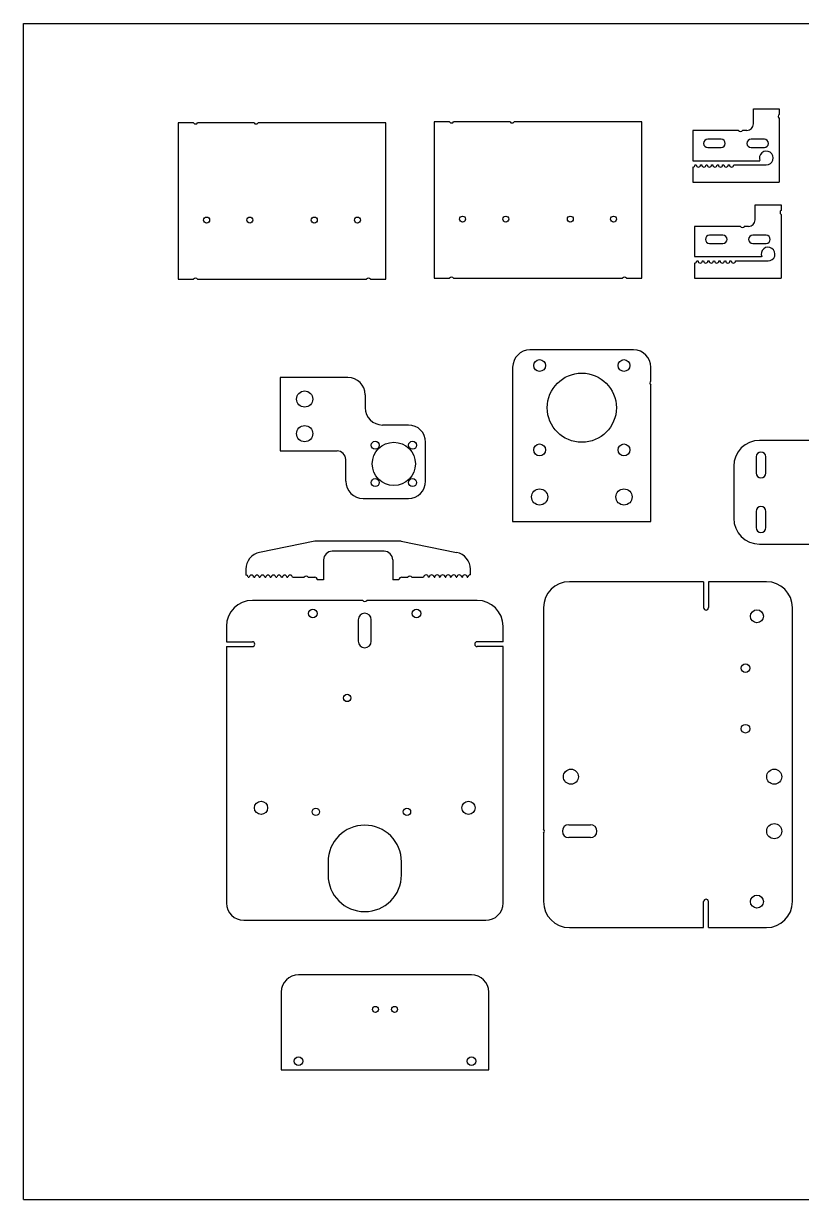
# Model space of a CAD drawing. Header units: inches. Extents: x 0 to 22, y 0 to 17.
# Drawn here: x 0 to 11.25, y 0 to 17 of the extents above; entities that cross this region are included whole.
import ezdxf

# ---------------------------------------------------------------- set-up
doc = ezdxf.new("R2010")
doc.units = ezdxf.units.IN
doc.header["$LTSCALE"] = 1.21
doc.header["$MEASUREMENT"] = 0
doc.layers.get('0').update_dxf_attribs({"linetype": 'CONTINUOUS'})
doc.layers.add('02___PRT_ALL_AXES', color=7, linetype='CONTINUOUS')

msp = doc.modelspace()

# ---------------------------------------------------------------- linework, layer by layer
at = {"color": 7, "linetype": 'CONTINUOUS'}
for p, q in [((0, 0), (0, 17)), ((0, 17), (22, 17)), ((10.555, 15.549), (10.555, 15.767)), ((10.555, 15.767), (10.93, 15.767)), ((2.239, 15.563), (2.239, 13.303)), ((5.239, 13.303), (5.239, 15.563)), ((5.941, 15.577), (5.941, 13.317)), ((8.941, 13.317), (8.941, 15.577)), ((9.68, 15.455), (9.68, 15.017)), ((10.089, 15.327), (9.896, 15.327)), ((10.714, 15.327), (10.521, 15.327)), ((9.896, 15.207), (10.089, 15.207)), ((10.521, 15.207), (10.714, 15.207)), ((9.68, 15.017), (10.65, 15.017)), ((9.68, 14.705), (10.93, 14.705)), ((10.581, 14.161), (10.581, 14.38)), ((10.581, 14.38), (10.956, 14.38)), ((9.706, 14.067), (9.706, 13.63)), ((10.114, 13.94), (9.922, 13.94)), ((9.922, 13.82), (10.114, 13.82)), ((10.739, 13.94), (10.547, 13.94)), ((10.547, 13.82), (10.739, 13.82)), ((9.706, 13.63), (10.675, 13.63)), ((9.706, 13.317), (10.956, 13.317)), ((8.824, 12.281), (7.324, 12.281)), ((7.074, 12.031), (7.074, 9.802)), ((3.711, 11.884), (3.711, 10.821)), ((4.691, 11.884), (3.711, 11.884)), ((4.941, 11.634), (4.941, 11.446)), ((5.566, 11.196), (5.191, 11.196)), ((5.816, 10.384), (5.816, 10.946)), ((13.771, 10.974), (10.646, 10.974)), ((3.711, 10.821), (4.536, 10.821)), ((10.594, 10.735), (10.594, 10.501)), ((10.735, 10.501), (10.735, 10.735)), ((4.661, 10.384), (4.661, 10.696)), ((10.271, 10.599), (10.271, 9.849)), ((4.911, 10.134), (5.566, 10.134)), ((10.594, 9.947), (10.594, 9.713)), ((10.735, 9.713), (10.735, 9.947)), ((7.074, 9.802), (9.074, 9.802)), ((4.214, 9.515), (3.415, 9.355)), ((5.464, 9.515), (4.214, 9.515)), ((5.214, 9.37), (4.464, 9.37)), ((5.464, 9.515), (6.263, 9.355)), ((10.646, 9.474), (13.771, 9.474)), ((4.339, 9.245), (4.339, 8.96)), ((5.339, 9.245), (5.339, 8.96)), ((3.214, 9.11), (3.214, 9.027)), ((4.118, 8.995), (4.215, 8.995)), ((4.249, 8.961), (4.249, 8.96)), ((4.339, 8.96), (4.249, 8.96)), ((5.429, 8.96), (5.339, 8.96)), ((5.469, 8.995), (5.56, 8.995)), ((9.836, 8.931), (7.895, 8.931)), ((9.836, 8.931), (9.836, 8.556)), ((9.906, 8.931), (9.906, 8.556)), ((10.745, 8.931), (9.906, 8.931)), ((11.12, 4.306), (11.12, 8.556)), ((4.84, 8.381), (4.84, 8.071)), ((5.03, 8.071), (5.03, 8.381)), ((2.935, 8.286), (2.935, 8.062)), ((6.935, 8.062), (6.935, 8.286)), ((2.935, 8.062), (3.31, 8.062)), ((2.935, 7.992), (2.935, 4.286)), ((2.935, 7.992), (3.31, 7.992)), ((6.935, 8.062), (6.56, 8.062)), ((6.935, 7.992), (6.56, 7.992)), ((6.935, 4.286), (6.935, 7.992)), ((7.886, 5.418), (8.199, 5.418)), ((8.199, 5.231), (7.886, 5.231)), ((4.404, 4.88), (4.404, 4.692)), ((5.467, 4.692), (5.467, 4.88)), ((9.836, 3.931), (9.836, 4.306)), ((9.906, 3.931), (9.906, 4.306)), ((3.185, 4.036), (6.685, 4.036)), ((7.895, 3.931), (9.836, 3.931)), ((9.906, 3.931), (10.745, 3.931)), ((6.478, 3.248), (3.978, 3.248)), ((3.728, 2.998), (3.728, 1.873)), ((6.728, 1.873), (6.728, 2.998)), ((3.728, 1.873), (6.728, 1.873)), ((0, 0), (22, 0))]:
    msp.add_line(p, q, dxfattribs=at)
for centre, radius in [((8.074, 11.446), 0.5), ((5.356, 10.634), 0.312)]:
    msp.add_circle(centre, radius, dxfattribs=at)
for centre, radius, start, end in [((10.461, 15.549), 0.0938, 270, 360), ((9.896, 15.267), 0.06, 90, 270), ((10.089, 15.267), 0.06, 270, 90), ((10.521, 15.267), 0.06, 90, 270), ((10.714, 15.267), 0.06, 270, 90), ((10.742, 15.055), 0.1, 270, 202.0243), ((10.487, 14.161), 0.0938, 270, 360), ((9.922, 13.88), 0.06, 90, 270), ((10.114, 13.88), 0.06, 270, 90), ((10.547, 13.88), 0.06, 90, 270), ((10.739, 13.88), 0.06, 270, 90), ((10.768, 13.667), 0.1, 270, 202.0243), ((7.324, 12.031), 0.25, 90, 180), ((8.824, 12.031), 0.25, 0, 90), ((4.691, 11.634), 0.25, 0, 90), ((5.191, 11.446), 0.25, 180, 270), ((5.566, 10.946), 0.25, 0, 90), ((10.646, 10.599), 0.375, 90, 180), ((4.536, 10.696), 0.125, 0, 90), ((10.665, 10.735), 0.0705, 0, 180), ((4.911, 10.384), 0.25, 180, 270), ((5.566, 10.384), 0.25, 270, 360), ((10.665, 10.501), 0.0705, 180, 360), ((10.665, 9.947), 0.0705, 0, 180), ((10.646, 9.849), 0.375, 180, 270), ((10.665, 9.713), 0.0705, 180, 360), ((3.464, 9.11), 0.25, 101.3099, 180), ((4.464, 9.245), 0.125, 90, 180), ((5.214, 9.245), 0.125, 0, 90), ((6.214, 9.11), 0.25, 0, 78.6901), ((4.215, 8.961), 0.034, 0, 90), ((5.469, 8.955), 0.04, 90, 172.8192), ((7.895, 8.556), 0.375, 90, 180), ((10.745, 8.556), 0.375, 0, 90), ((3.31, 8.286), 0.375, 90, 180), ((6.56, 8.286), 0.375, 0, 90), ((9.871, 8.556), 0.035, 180, 360), ((4.935, 8.381), 0.095, 0, 180), ((3.31, 8.027), 0.035, 270, 90), ((4.935, 8.071), 0.095, 180, 360), ((6.56, 8.027), 0.035, 90, 270), ((4.935, 4.88), 0.531, 0, 180), ((7.886, 5.324), 0.0935, 90, 270), ((8.199, 5.324), 0.0935, 270, 90), ((4.935, 4.692), 0.531, 180, 360), ((3.185, 4.286), 0.25, 180, 270), ((6.685, 4.286), 0.25, 270, 360), ((7.895, 4.306), 0.375, 180, 270), ((9.871, 4.306), 0.035, 0, 180), ((10.745, 4.306), 0.375, 270, 360), ((3.978, 2.998), 0.25, 90, 180), ((6.478, 2.998), 0.25, 0, 90)]:
    msp.add_arc(centre, radius, start, end, dxfattribs=at)
at = {"layer": '02___PRT_ALL_AXES', "color": 7, "linetype": 'CONTINUOUS'}
for p, q in [((10.93, 15.767), (10.93, 15.686)), ((2.46, 15.563), (2.239, 15.563)), ((3.335, 15.563), (2.518, 15.563)), ((5.239, 15.563), (3.393, 15.563)), ((6.163, 15.577), (5.941, 15.577)), ((7.038, 15.577), (6.22, 15.577)), ((8.941, 15.577), (7.095, 15.577)), ((10.93, 15.629), (10.93, 14.705)), ((10.341, 15.455), (9.68, 15.455)), ((10.461, 15.455), (10.399, 15.455)), ((9.68, 14.924), (9.68, 14.705)), ((9.711, 14.955), (9.729, 14.955)), ((9.791, 14.955), (9.809, 14.955)), ((9.871, 14.955), (9.889, 14.955)), ((9.951, 14.955), (9.969, 14.955)), ((10.031, 14.955), (10.049, 14.955)), ((10.111, 14.955), (10.129, 14.955)), ((10.191, 14.955), (10.209, 14.955)), ((10.271, 14.955), (10.742, 14.955)), ((10.956, 14.38), (10.956, 14.299)), ((10.956, 14.241), (10.956, 13.317)), ((10.367, 14.067), (9.706, 14.067)), ((10.487, 14.067), (10.424, 14.067)), ((9.706, 13.536), (9.706, 13.317)), ((9.737, 13.567), (9.754, 13.567)), ((9.817, 13.567), (9.834, 13.567)), ((9.897, 13.567), (9.914, 13.567)), ((9.977, 13.567), (9.994, 13.567)), ((10.057, 13.567), (10.074, 13.567)), ((10.137, 13.567), (10.154, 13.567)), ((10.217, 13.567), (10.234, 13.567)), ((10.297, 13.567), (10.768, 13.567)), ((2.239, 13.303), (2.46, 13.303)), ((2.518, 13.303), (4.96, 13.303)), ((5.018, 13.303), (5.239, 13.303)), ((5.941, 13.317), (6.163, 13.317)), ((6.22, 13.317), (8.663, 13.317)), ((8.72, 13.317), (8.941, 13.317)), ((9.074, 11.83), (9.074, 12.031)), ((9.074, 9.802), (9.074, 11.773)), ((6.464, 9.03), (6.464, 9.11)), ((3.249, 8.995), (3.264, 8.995)), ((3.329, 8.995), (3.344, 8.995)), ((3.409, 8.995), (3.424, 8.995)), ((3.489, 8.995), (3.504, 8.995)), ((3.569, 8.995), (3.584, 8.995)), ((3.649, 8.995), (3.664, 8.995)), ((3.729, 8.995), (3.744, 8.995)), ((3.809, 8.995), (3.824, 8.995)), ((3.889, 8.995), (4.06, 8.995)), ((5.618, 8.995), (5.787, 8.995)), ((5.857, 8.995), (5.867, 8.995)), ((5.937, 8.995), (5.947, 8.995)), ((6.017, 8.995), (6.027, 8.995)), ((6.097, 8.995), (6.107, 8.995)), ((6.177, 8.995), (6.187, 8.995)), ((6.257, 8.995), (6.267, 8.995)), ((6.337, 8.995), (6.347, 8.995)), ((6.417, 8.995), (6.427, 8.995)), ((4.907, 8.661), (3.31, 8.661)), ((6.56, 8.661), (4.964, 8.661)), ((7.52, 8.556), (7.52, 5.353)), ((7.52, 5.296), (7.52, 4.306))]:
    msp.add_line(p, q, dxfattribs=at)
for centre, radius in [((2.648, 14.159), 0.043), ((3.273, 14.159), 0.043), ((4.205, 14.159), 0.043), ((4.83, 14.159), 0.043), ((6.35, 14.173), 0.043), ((6.975, 14.173), 0.043), ((7.908, 14.173), 0.043), ((8.533, 14.173), 0.043), ((7.464, 12.056), 0.0855), ((8.684, 12.056), 0.0855), ((4.066, 11.571), 0.117), ((4.066, 11.071), 0.117), ((5.086, 10.904), 0.0575), ((5.626, 10.904), 0.0575), ((7.464, 10.836), 0.0855), ((8.684, 10.836), 0.0855), ((5.086, 10.364), 0.0575), ((5.626, 10.364), 0.0575), ((7.464, 10.156), 0.117), ((8.684, 10.156), 0.117), ((4.185, 8.471), 0.0625), ((5.685, 8.471), 0.0625), ((10.607, 8.431), 0.0938), ((10.442, 7.681), 0.0625), ((4.68, 7.25), 0.053), ((10.442, 6.806), 0.0625), ((7.917, 6.112), 0.109), ((10.857, 6.112), 0.109), ((3.435, 5.661), 0.095), ((4.227, 5.603), 0.053), ((5.546, 5.603), 0.053), ((6.435, 5.661), 0.095), ((10.857, 5.324), 0.109), ((10.607, 4.306), 0.0938), ((5.09, 2.748), 0.043), ((5.366, 2.748), 0.043), ((3.978, 1.998), 0.0625), ((6.478, 1.998), 0.0625)]:
    msp.add_circle(centre, radius, dxfattribs=at)
for centre, radius, start, end in [((10.95, 15.657), 0.035, 124.8499, 235.1501), ((2.489, 15.583), 0.035, 214.8499, 325.1501), ((3.364, 15.583), 0.035, 214.8499, 325.1501), ((6.191, 15.597), 0.035, 214.8499, 325.1501), ((7.066, 15.597), 0.035, 214.8499, 325.1501), ((10.37, 15.475), 0.035, 214.8499, 325.1501), ((9.68, 14.955), 0.0312, 270, 360), ((9.76, 14.955), 0.0312, 180, 360), ((9.84, 14.955), 0.0312, 180, 360), ((9.92, 14.955), 0.0312, 180, 360), ((10, 14.955), 0.0312, 180, 360), ((10.08, 14.955), 0.0312, 180, 360), ((10.16, 14.955), 0.0312, 180, 360), ((10.24, 14.955), 0.0312, 180, 360), ((10.976, 14.27), 0.035, 124.8499, 235.1501), ((10.396, 14.087), 0.035, 214.8499, 325.1501), ((9.706, 13.567), 0.0312, 270, 360), ((9.786, 13.567), 0.0312, 180, 360), ((9.866, 13.567), 0.0312, 180, 360), ((9.946, 13.567), 0.0312, 180, 360), ((10.026, 13.567), 0.0312, 180, 360), ((10.106, 13.567), 0.0312, 180, 360), ((10.186, 13.567), 0.0312, 180, 360), ((10.266, 13.567), 0.0312, 180, 360), ((2.489, 13.283), 0.035, 34.8499, 145.1501), ((4.989, 13.283), 0.035, 34.8499, 145.1501), ((6.191, 13.297), 0.035, 34.8499, 145.1501), ((8.691, 13.297), 0.035, 34.8499, 145.1501), ((9.094, 11.802), 0.035, 124.8499, 235.1501), ((3.216, 8.995), 0.0325, 0, 94.4117), ((3.296, 8.995), 0.0325, 0, 180), ((3.376, 8.995), 0.0325, 0, 180), ((3.456, 8.995), 0.0325, 0, 180), ((3.536, 8.995), 0.0325, 0, 180), ((3.616, 8.995), 0.0325, 0, 180), ((3.696, 8.995), 0.0325, 0, 180), ((3.776, 8.995), 0.0325, 0, 180), ((3.856, 8.995), 0.0325, 0, 180), ((5.822, 8.995), 0.035, 0, 180), ((5.902, 8.995), 0.035, 0, 180), ((5.982, 8.995), 0.035, 0, 180), ((6.062, 8.995), 0.035, 0, 180), ((6.142, 8.995), 0.035, 0, 180), ((6.222, 8.995), 0.035, 0, 180), ((6.302, 8.995), 0.035, 0, 180), ((6.382, 8.995), 0.035, 0, 180), ((6.462, 8.995), 0.035, 86.7242, 180), ((4.089, 8.975), 0.035, 34.8499, 145.1501), ((5.589, 8.975), 0.035, 34.8499, 145.1501), ((4.935, 8.681), 0.035, 214.8499, 325.1501), ((7.5, 5.325), 0.035, 304.8499, 55.1501)]:
    msp.add_arc(centre, radius, start, end, dxfattribs=at)

doc.saveas('drawing.dxf')
